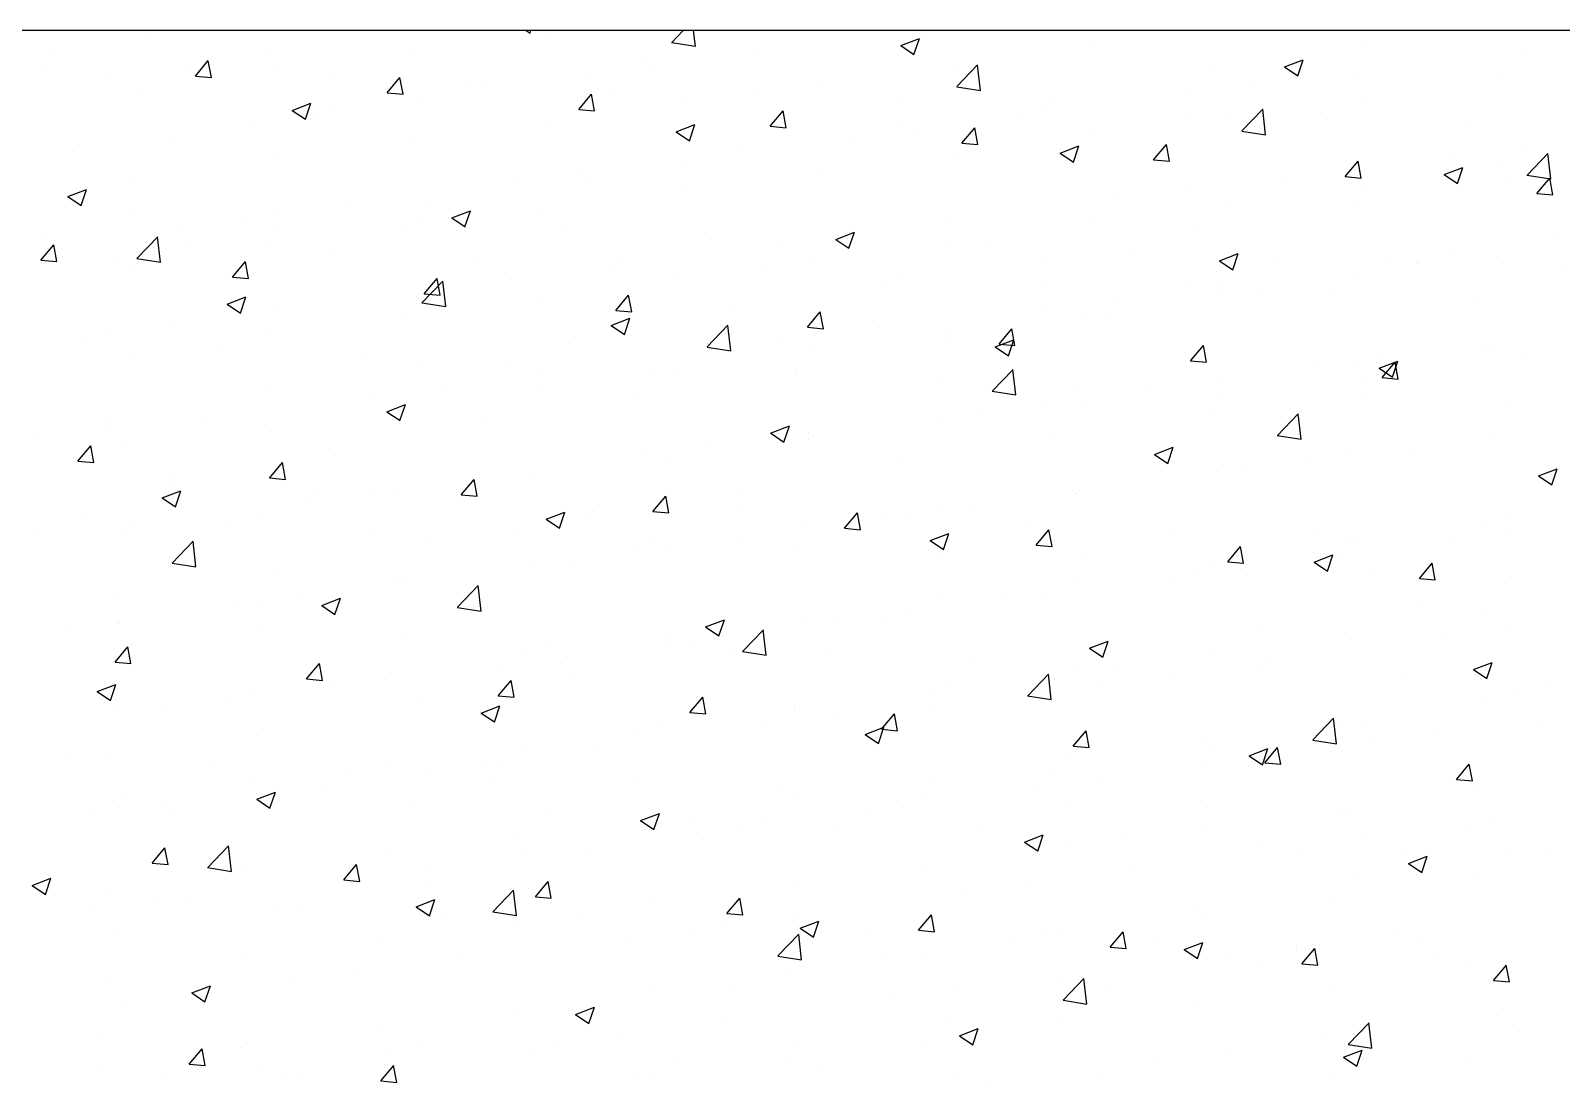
# Model space of a CAD drawing. Header units: millimetres. Extents: x 331487 to 517269, y 198509 to 399936.
# Drawn here: x 442900 to 443473, y 339702 to 340096 of the extents above; entities that cross this region are included whole.
import ezdxf

# ---------------------------------------------------------------- set-up
doc = ezdxf.new("R2010")
doc.units = ezdxf.units.MM
doc.header["$MEASUREMENT"] = 0
doc.layers.add('COLUMN', color=6, linetype='Continuous')

msp = doc.modelspace()

# ---------------------------------------------------------------- linework, layer by layer
at = {"layer": 'COLUMN'}
msp.add_line((448979.83, 340095.96), (420204.35, 340095.96), dxfattribs=at)
at = {"layer": 'COLUMN', "color": 2, "linetype": 'Continuous'}
for p, q in [((443085.68, 340095.96), (443087.07, 340095.02)), ((443087.07, 340095.02), (443087.38, 340095.96)), ((443094.27, 340095.26), (443094.27, 340095.26)), ((443140.11, 340091.54), (443144.35, 340095.96)), ((443148.96, 340090.12), (443148.28, 340095.96)), ((443233.81, 340094.95), (443233.81, 340094.95)), ((442906.96, 340087.9), (442906.96, 340087.9)), ((442944.84, 340092.88), (442944.84, 340092.88)), ((442987.83, 340088.01), (442987.83, 340088.01)), ((443043.75, 340088.86), (443043.75, 340088.86)), ((443140.07, 340091.5), (443148.96, 340090.12)), ((443225.81, 340090.37), (443232.81, 340093.06)), ((443225.81, 340090.37), (443230.78, 340087.01)), ((443230.78, 340087.01), (443232.81, 340093.06)), ((443298.78, 340090.41), (443298.78, 340090.41)), ((443399.89, 340091.12), (443399.89, 340091.12)), ((443459.63, 340088.7), (443459.63, 340088.7)), ((442905, 340082.88), (442905, 340082.88)), ((442961.84, 340078.97), (442966.66, 340084.72)), ((442967.81, 340078.44), (442966.66, 340084.71)), ((443128.43, 340086.07), (443128.43, 340086.07)), ((443170.65, 340086.64), (443170.65, 340086.64)), ((443246.83, 340074.99), (443254.62, 340083.1)), ((443246.84, 340082.91), (443246.84, 340082.91)), ((443255.69, 340073.57), (443254.58, 340083.07)), ((443369.52, 340082.36), (443376.52, 340085.05)), ((443369.52, 340082.36), (443374.5, 340079.01)), ((443374.49, 340079), (443376.52, 340085.05)), ((442929.51, 340078), (442929.51, 340078)), ((442958.38, 340080.63), (442958.38, 340080.63)), ((442961.84, 340078.97), (442967.82, 340078.45)), ((442992.41, 340081.81), (442992.41, 340081.81)), ((443011.77, 340078.37), (443011.77, 340078.37)), ((443033.57, 340072.7), (443038.39, 340078.44)), ((443039.54, 340072.17), (443038.38, 340078.44)), ((443107.75, 340078.35), (443107.75, 340078.35)), ((443132.78, 340081.65), (443132.78, 340081.65)), ((443196.33, 340076.51), (443196.33, 340076.51)), ((443341.57, 340081.11), (443341.57, 340081.11)), ((443396.47, 340080.39), (443396.47, 340080.39)), ((443451.36, 340078.06), (443451.36, 340078.06)), ((442940.47, 340074.32), (442940.47, 340074.32)), ((443033.57, 340072.7), (443039.54, 340072.18)), ((443065.15, 340076.12), (443065.15, 340076.12)), ((443070.11, 340076.06), (443070.11, 340076.06)), ((443105.29, 340066.42), (443110.11, 340072.17)), ((443111.27, 340065.89), (443110.11, 340072.16)), ((443118.53, 340073.86), (443118.53, 340073.86)), ((443171.91, 340071.61), (443171.91, 340071.61)), ((443246.79, 340074.95), (443255.69, 340073.57)), ((443283.25, 340071.1), (443283.25, 340071.1)), ((443333.56, 340072.11), (443333.56, 340072.11)), ((443358.6, 340075.4), (443358.6, 340075.4)), ((442998.07, 340066.12), (443005.07, 340068.81)), ((442998.07, 340066.12), (443003.05, 340062.77)), ((443003.04, 340062.77), (443005.07, 340068.81)), ((443006.72, 340065.05), (443006.72, 340065.05)), ((443011.79, 340066.05), (443011.79, 340066.05)), ((443044.59, 340070.04), (443044.59, 340070.04)), ((443105.29, 340066.42), (443111.27, 340065.9)), ((443144.99, 340069.47), (443144.99, 340069.47)), ((443177.02, 340060.15), (443181.84, 340065.89)), ((443182.99, 340059.62), (443181.84, 340065.89)), ((443225.3, 340069.35), (443225.3, 340069.35)), ((443278.68, 340067.09), (443278.68, 340067.09)), ((443353.56, 340058.43), (443361.34, 340066.55)), ((443362.41, 340057.02), (443361.31, 340066.51)), ((443399.42, 340070.56), (443399.42, 340070.56)), ((442981.68, 340061.76), (442981.68, 340061.76)), ((443093.05, 340061.97), (443093.05, 340061.97)), ((443141.79, 340058.12), (443148.79, 340060.8)), ((443146.76, 340054.76), (443148.78, 340060.8)), ((443177.02, 340060.15), (443182.99, 340059.62)), ((443224.94, 340061.09), (443224.94, 340061.09)), ((443248.74, 340053.87), (443253.56, 340059.62)), ((443254.72, 340053.34), (443253.56, 340059.61)), ((443270.41, 340063.79), (443270.41, 340063.79)), ((443332.06, 340064.84), (443332.06, 340064.84)), ((443348.91, 340064.16), (443348.91, 340064.16)), ((443385.44, 340062.58), (443385.44, 340062.58)), ((443438.82, 340060.33), (443438.82, 340060.33)), ((442953.47, 340056.04), (442953.47, 340056.04)), ((443042.54, 340055.57), (443042.54, 340055.57)), ((443141.79, 340058.12), (443146.76, 340054.76)), ((443207.5, 340055.51), (443207.5, 340055.51)), ((443232.53, 340058.81), (443232.53, 340058.81)), ((443248.74, 340053.87), (443254.72, 340053.35)), ((443297.56, 340057.12), (443297.56, 340057.12)), ((443353.52, 340058.39), (443362.41, 340057.02)), ((442918.53, 340053.44), (442918.53, 340053.44)), ((442991.19, 340048.52), (442991.19, 340048.52)), ((443166.62, 340051.08), (443166.62, 340051.08)), ((443245.63, 340049.62), (443245.63, 340049.62)), ((443285.5, 340050.11), (443292.5, 340052.8)), ((443285.5, 340050.11), (443290.47, 340046.75)), ((443290.47, 340046.75), (443292.5, 340052.79)), ((443320.47, 340047.6), (443325.29, 340053.34)), ((443326.44, 340047.07), (443325.29, 340053.34)), ((443433.32, 340049.26), (443433.32, 340049.26)), ((443458.35, 340052.56), (443458.35, 340052.56)), ((443460.28, 340041.88), (443468.07, 340050)), ((443469.14, 340040.46), (443468.03, 340049.96)), ((443106.47, 340042.21), (443106.47, 340042.21)), ((443144.35, 340047.19), (443144.35, 340047.19)), ((443195.12, 340043.22), (443195.12, 340043.22)), ((443320.47, 340047.6), (443326.45, 340047.07)), ((443392.2, 340041.32), (443397.02, 340047.07)), ((443398.17, 340040.79), (443397.01, 340047.06)), ((443429.21, 340042.1), (443436.21, 340044.79)), ((443429.21, 340042.1), (443434.19, 340038.74)), ((443434.18, 340038.74), (443436.21, 340044.79)), ((443450.14, 340044.77), (443450.14, 340044.77)), ((442914.05, 340033.87), (442921.05, 340036.56)), ((442919.02, 340030.52), (442921.05, 340036.56)), ((442939.26, 340041.03), (442939.26, 340041.03)), ((443081.44, 340038.91), (443081.44, 340038.91)), ((443108.3, 340041.07), (443108.3, 340041.07)), ((443370.16, 340040.95), (443370.16, 340040.95)), ((443392.2, 340041.32), (443398.17, 340040.8)), ((443398.2, 340037.27), (443398.2, 340037.27)), ((443454.08, 340041.46), (443454.08, 340041.46)), ((443460.24, 340041.84), (443469.14, 340040.46)), ((443463.92, 340035.05), (443468.74, 340040.79)), ((443469.9, 340034.52), (443468.74, 340040.79)), ((442914.05, 340033.87), (442919.03, 340030.52)), ((443018.28, 340030.6), (443018.28, 340030.6)), ((443049.98, 340031.06), (443049.98, 340031.06)), ((443143.77, 340036.18), (443143.77, 340036.18)), ((443307.26, 340032.66), (443307.26, 340032.66)), ((443332.29, 340035.96), (443332.29, 340035.96)), ((443347.69, 340030.87), (443347.69, 340030.87)), ((443395.76, 340031.45), (443395.76, 340031.45)), ((443463.92, 340035.05), (443469.9, 340034.52)), ((442938.91, 340029.53), (442938.91, 340029.53)), ((442980.41, 340025.61), (442980.41, 340025.61)), ((442992.29, 340027.27), (442992.29, 340027.27)), ((443045.68, 340025.02), (443045.68, 340025.02)), ((443057.76, 340025.86), (443064.77, 340028.55)), ((443057.76, 340025.86), (443062.74, 340022.51)), ((443062.73, 340022.51), (443064.76, 340028.55)), ((443091.83, 340028.68), (443091.83, 340028.68)), ((442955.38, 340022.32), (442955.38, 340022.32)), ((442991.66, 340021.04), (442991.66, 340021.04)), ((443041.32, 340022.28), (443041.32, 340022.28)), ((443099.06, 340022.76), (443099.06, 340022.76)), ((443152.44, 340020.51), (443152.44, 340020.51)), ((443201.48, 340017.85), (443208.48, 340020.54)), ((443206.23, 340019.36), (443206.23, 340019.36)), ((443206.45, 340014.5), (443208.47, 340020.54)), ((443244.1, 340024.35), (443244.1, 340024.35)), ((443296.35, 340023.83), (443296.35, 340023.83)), ((443337.44, 340021.44), (443337.44, 340021.44)), ((442903.99, 340010.03), (442908.81, 340015.77)), ((442906.61, 340018.35), (442906.61, 340018.35)), ((442909.96, 340009.5), (442908.81, 340015.77)), ((442939.92, 340010.68), (442947.71, 340018.8)), ((442948.77, 340009.26), (442947.67, 340018.76)), ((442960, 340016.1), (442960, 340016.1)), ((442989.98, 340015.24), (442989.98, 340015.24)), ((443013.38, 340013.84), (443013.38, 340013.84)), ((443181.19, 340016.07), (443181.19, 340016.07)), ((443201.48, 340017.85), (443206.45, 340014.5)), ((443205.82, 340018.25), (443205.82, 340018.25)), ((443244.41, 340016.33), (443244.41, 340016.33)), ((443259.2, 340015.99), (443259.2, 340015.99)), ((443312.59, 340013.74), (443312.59, 340013.74)), ((443469.92, 340018.1), (443469.92, 340018.1)), ((442903.99, 340010.03), (442909.97, 340009.51)), ((442933.34, 340011.03), (442933.34, 340011.03)), ((442938.04, 340007.74), (442938.04, 340007.74)), ((442939.88, 340010.64), (442948.77, 340009.26)), ((442975.71, 340003.75), (442980.54, 340009.5)), ((442981.69, 340003.23), (442980.53, 340009.49)), ((443066.76, 340011.58), (443066.76, 340011.58)), ((443118.04, 340007.75), (443118.04, 340007.75)), ((443120.14, 340009.33), (443120.14, 340009.33)), ((443193.9, 340009.93), (443193.9, 340009.93)), ((443279.13, 340011.43), (443279.13, 340011.43)), ((443345.19, 340009.85), (443352.19, 340012.53)), ((443345.19, 340009.85), (443350.16, 340006.49)), ((443350.16, 340006.49), (443352.19, 340012.53)), ((443365.97, 340011.48), (443365.97, 340011.48)), ((443407.01, 340009.82), (443407.01, 340009.82)), ((443419.35, 340009.23), (443419.35, 340009.23)), ((443419.72, 340009.5), (443419.72, 340009.5)), ((443432.05, 340013.12), (443432.05, 340013.12)), ((443448.93, 340011.48), (443448.93, 340011.48)), ((442975.71, 340003.75), (442981.69, 340003.23)), ((443046.64, 339994.13), (443054.43, 340002.24)), ((443047.44, 339997.48), (443052.26, 340003.22)), ((443053.42, 339996.95), (443052.26, 340003.22)), ((443055.5, 339992.71), (443054.39, 340002.21)), ((443080.17, 340002.77), (443080.17, 340002.77)), ((443142.56, 340002.89), (443142.56, 340002.89)), ((443173.52, 340007.07), (443173.52, 340007.07)), ((443226.91, 340004.82), (443226.91, 340004.82)), ((443280.29, 340002.56), (443280.29, 340002.56)), ((443396.99, 340003.98), (443396.99, 340003.98)), ((443472.73, 340006.97), (443472.73, 340006.97)), ((442973.74, 339993.61), (442980.74, 339996.3)), ((442978.71, 339990.25), (442980.74, 339996.3)), ((443047.44, 339997.48), (443053.42, 339996.96)), ((443055.13, 339999.47), (443055.13, 339999.47)), ((443119.17, 339991.2), (443123.99, 339996.95)), ((443125.14, 339990.68), (443123.98, 339996.94)), ((443220.81, 340001.42), (443220.81, 340001.42)), ((443305.98, 339996.52), (443305.98, 339996.52)), ((443333.67, 340000.31), (443333.67, 340000.31)), ((443343.86, 340001.51), (443343.86, 340001.51)), ((443346.48, 339997.58), (443346.48, 339997.58)), ((443361.41, 339999.48), (443361.41, 339999.48)), ((443387.05, 339998.05), (443387.05, 339998.05)), ((442973.74, 339993.61), (442978.72, 339990.25)), ((442991.98, 339991.16), (442991.98, 339991.16)), ((443046.6, 339994.09), (443055.5, 339992.71)), ((443090.62, 339995.39), (443090.62, 339995.39)), ((443119.17, 339991.2), (443125.14, 339990.68)), ((443162.49, 339991.41), (443162.49, 339991.41)), ((443190.89, 339984.93), (443195.71, 339990.67)), ((443196.87, 339984.4), (443195.71, 339990.67)), ((443280.95, 339993.22), (443280.95, 339993.22)), ((443295.13, 339990.54), (443295.13, 339990.54)), ((443440.44, 339995.8), (443440.44, 339995.8)), ((442954.1, 339986.17), (442954.1, 339986.17)), ((443040.11, 339988.99), (443040.11, 339988.99)), ((443117.45, 339985.6), (443124.46, 339988.29)), ((443117.45, 339985.6), (443122.43, 339982.25)), ((443122.43, 339982.24), (443124.45, 339988.29)), ((443153.37, 339977.57), (443161.15, 339985.69)), ((443162.22, 339976.16), (443161.12, 339985.65)), ((443190.89, 339984.93), (443196.87, 339984.41)), ((443217.79, 339984.91), (443217.79, 339984.91)), ((443303.09, 339989.47), (443303.09, 339989.47)), ((442929.07, 339982.88), (442929.07, 339982.88)), ((442988.76, 339981.95), (442988.76, 339981.95)), ((443104.17, 339981.4), (443104.17, 339981.4)), ((443179.92, 339979.92), (443179.92, 339979.92)), ((443243.19, 339983.04), (443243.19, 339983.04)), ((443244.77, 339979.46), (443244.77, 339979.46)), ((443261.17, 339977.59), (443268.17, 339980.28)), ((443262.62, 339978.65), (443267.44, 339984.4)), ((443266.14, 339974.24), (443268.17, 339980.28)), ((443268.59, 339978.12), (443267.44, 339984.39)), ((442919.02, 339978.7), (442919.02, 339978.7)), ((442936.82, 339974.45), (442936.82, 339974.45)), ((442972.4, 339976.44), (442972.4, 339976.44)), ((443025.78, 339974.19), (443025.78, 339974.19)), ((443153.33, 339977.53), (443162.22, 339976.16)), ((443154.89, 339976.63), (443154.89, 339976.63)), ((443192.68, 339976.64), (443192.68, 339976.64)), ((443261.17, 339977.59), (443266.14, 339974.24)), ((443262.62, 339978.65), (443268.6, 339978.13)), ((443334.34, 339972.38), (443339.17, 339978.12)), ((443340.32, 339971.85), (443339.16, 339978.12)), ((443405.74, 339973.67), (443405.74, 339973.67)), ((443443.61, 339978.66), (443443.61, 339978.66)), ((443447.71, 339978.19), (443447.71, 339978.19)), ((443457.92, 339974.5), (443457.92, 339974.5)), ((443045.85, 339971.39), (443045.85, 339971.39)), ((443079.16, 339971.93), (443079.16, 339971.93)), ((443091.73, 339968.31), (443091.73, 339968.31)), ((443132.54, 339969.67), (443132.54, 339969.67)), ((443141.34, 339969.6), (443141.34, 339969.6)), ((443186.45, 339969.45), (443186.45, 339969.45)), ((443260.09, 339961.02), (443267.88, 339969.14)), ((443268.95, 339959.6), (443267.84, 339969.1)), ((443334.34, 339972.38), (443340.32, 339971.86)), ((443380.7, 339970.38), (443380.7, 339970.38)), ((443395.77, 339970.69), (443395.77, 339970.69)), ((443404.88, 339969.58), (443411.88, 339972.27)), ((443404.88, 339969.58), (443409.85, 339966.23)), ((443406.07, 339966.1), (443410.89, 339971.85)), ((443409.85, 339966.23), (443411.88, 339972.27)), ((443412.05, 339965.57), (443410.89, 339971.84)), ((443053.86, 339963.33), (443053.86, 339963.33)), ((443089.4, 339962.1), (443089.4, 339962.1)), ((443185.93, 339967.42), (443185.93, 339967.42)), ((443239.31, 339965.16), (443239.31, 339965.16)), ((443292.69, 339962.91), (443292.69, 339962.91)), ((443317.55, 339962.06), (443317.55, 339962.06)), ((443345.26, 339964.29), (443345.26, 339964.29)), ((443399.6, 339964.49), (443399.6, 339964.49)), ((443406.07, 339966.1), (443412.05, 339965.58)), ((442987.53, 339961.38), (442987.53, 339961.38)), ((443028.82, 339960.03), (443028.82, 339960.03)), ((443128.13, 339959.44), (443128.13, 339959.44)), ((443260.05, 339960.98), (443268.95, 339959.6)), ((443279.68, 339957.08), (443279.68, 339957.08)), ((443293.92, 339957.25), (443293.92, 339957.25)), ((443346.07, 339960.65), (443346.07, 339960.65)), ((443399.46, 339958.4), (443399.46, 339958.4)), ((443452.84, 339956.14), (443452.84, 339956.14)), ((442929.21, 339951.37), (442929.21, 339951.37)), ((442965.67, 339951.72), (442965.67, 339951.72)), ((443033.43, 339953.35), (443040.43, 339956.04)), ((443033.43, 339953.35), (443038.41, 339949.99)), ((443038.4, 339949.99), (443040.43, 339956.03)), ((443038.89, 339955.7), (443038.89, 339955.7)), ((443254.64, 339953.78), (443254.64, 339953.78)), ((443341.28, 339954.48), (443341.28, 339954.48)), ((443366.81, 339944.47), (443374.6, 339952.59)), ((443375.67, 339943.05), (443374.57, 339952.55)), ((442927.8, 339946.73), (442927.8, 339946.73)), ((442987.55, 339948.66), (442987.55, 339948.66)), ((443069.81, 339949.43), (443069.81, 339949.43)), ((443177.14, 339945.34), (443184.15, 339948.03)), ((443177.15, 339945.34), (443182.12, 339941.98)), ((443182.12, 339941.98), (443184.14, 339948.03)), ((443191.49, 339945.47), (443191.49, 339945.47)), ((443241.98, 339949.75), (443241.98, 339949.75)), ((443446.49, 339944.9), (443446.49, 339944.9)), ((442902.76, 339943.43), (442902.76, 339943.43)), ((442917.86, 339934.81), (442922.68, 339940.56)), ((442923.84, 339934.28), (442922.68, 339940.55)), ((442935.61, 339941.16), (442935.61, 339941.16)), ((443011.49, 339939.42), (443011.49, 339939.42)), ((443153.61, 339940.48), (443153.61, 339940.48)), ((443191.47, 339943.35), (443191.47, 339943.35)), ((443282.96, 339944.47), (443282.96, 339944.47)), ((443320.86, 339937.33), (443327.86, 339940.02)), ((443325.83, 339933.97), (443327.86, 339940.02)), ((443366.78, 339944.43), (443375.67, 339943.05)), ((443417.3, 339939.22), (443417.3, 339939.22)), ((442917.86, 339934.81), (442923.84, 339934.29)), ((442989.59, 339928.53), (442994.41, 339934.28)), ((442995.56, 339928.01), (442994.41, 339934.27)), ((443128.58, 339937.19), (443128.58, 339937.19)), ((443140.12, 339936.31), (443140.12, 339936.31)), ((443224.64, 339934.46), (443224.64, 339934.46)), ((443320.86, 339937.33), (443325.83, 339933.98)), ((443379.43, 339934.23), (443379.43, 339934.23)), ((443394.56, 339937.4), (443394.56, 339937.4)), ((442953.18, 339929.41), (442953.18, 339929.41)), ((442989.59, 339928.54), (442995.57, 339928.01)), ((443061.32, 339922.26), (443066.14, 339928.01)), ((443065.42, 339928.87), (443065.42, 339928.87)), ((443067.29, 339921.73), (443066.13, 339928)), ((443088.19, 339928.81), (443088.19, 339928.81)), ((443344.04, 339931), (443344.04, 339931)), ((443354.4, 339930.94), (443354.4, 339930.94)), ((443464.57, 339929.32), (443471.57, 339932.01)), ((443464.57, 339929.32), (443469.55, 339925.97)), ((443469.54, 339925.97), (443471.57, 339932.01)), ((442949.41, 339921.09), (442956.41, 339923.78)), ((442952.92, 339925.34), (442952.92, 339925.34)), ((442954.38, 339917.74), (442956.41, 339923.78)), ((443006.31, 339923.09), (443006.31, 339923.09)), ((443027.55, 339923.89), (443027.55, 339923.89)), ((443037.67, 339922.41), (443037.67, 339922.41)), ((443061.32, 339922.26), (443067.29, 339921.74)), ((443133.04, 339915.98), (443137.86, 339921.73)), ((443166.32, 339924.45), (443166.32, 339924.45)), ((443291.24, 339922.62), (443291.24, 339922.62)), ((443292.7, 339923.96), (443292.7, 339923.96)), ((442949.41, 339921.09), (442954.38, 339917.74)), ((443002.52, 339920.59), (443002.52, 339920.59)), ((443059.69, 339920.83), (443059.69, 339920.83)), ((443113.07, 339918.58), (443113.07, 339918.58)), ((443139.02, 339915.46), (443137.86, 339921.72)), ((443166.45, 339916.32), (443166.45, 339916.32)), ((443240.76, 339916.46), (443240.76, 339916.46)), ((443253.37, 339917.64), (443253.37, 339917.64)), ((442920.63, 339914.16), (442920.63, 339914.16)), ((442939.36, 339912.28), (442939.36, 339912.28)), ((442974.01, 339911.91), (442974.01, 339911.91)), ((442986.33, 339915.37), (442986.33, 339915.37)), ((443093.12, 339913.09), (443100.12, 339915.77)), ((443093.12, 339913.09), (443098.1, 339909.73)), ((443098.09, 339909.73), (443100.12, 339915.77)), ((443108, 339914.44), (443108, 339914.44)), ((443133.04, 339915.98), (443139.02, 339915.46)), ((443204.77, 339909.71), (443209.59, 339915.45)), ((443210.74, 339909.18), (443209.59, 339915.45)), ((443219.84, 339914.06), (443219.84, 339914.06)), ((443228.34, 339914.34), (443228.34, 339914.34)), ((443273.22, 339911.81), (443273.22, 339911.81)), ((443445.28, 339911.61), (443445.28, 339911.61)), ((443453.79, 339914.83), (443453.79, 339914.83)), ((442901.49, 339907.29), (442901.49, 339907.29)), ((442934.39, 339907.87), (442934.39, 339907.87)), ((442953.17, 339896.71), (442960.96, 339904.83)), ((442962.03, 339895.3), (442960.93, 339904.79)), ((443027.39, 339909.65), (443027.39, 339909.65)), ((443080.77, 339907.4), (443080.77, 339907.4)), ((443134.16, 339905.14), (443134.16, 339905.14)), ((443165.18, 339906.03), (443165.18, 339906.03)), ((443190.25, 339910.06), (443190.25, 339910.06)), ((443204.77, 339909.71), (443210.74, 339909.19)), ((443236.84, 339905.08), (443243.84, 339907.77)), ((443236.84, 339905.08), (443241.81, 339901.72)), ((443241.81, 339901.72), (443243.83, 339907.76)), ((443276.49, 339903.43), (443281.31, 339909.18)), ((443282.47, 339902.91), (443281.31, 339909.17)), ((443326.6, 339909.55), (443326.6, 339909.55)), ((443379.98, 339907.3), (443379.98, 339907.3)), ((443395.47, 339904.82), (443395.47, 339904.82)), ((443433.36, 339905.04), (443433.36, 339905.04)), ((443454.15, 339908.09), (443454.15, 339908.09)), ((443049.68, 339904.43), (443049.68, 339904.43)), ((443127.31, 339901.04), (443127.31, 339901.04)), ((443138.91, 339903.02), (443138.91, 339903.02)), ((443187.54, 339902.89), (443187.54, 339902.89)), ((443240.92, 339900.63), (443240.92, 339900.63)), ((443276.49, 339903.43), (443282.47, 339902.91)), ((443348.22, 339897.16), (443353.04, 339902.9)), ((443354.19, 339896.63), (443353.04, 339902.9)), ((443380.55, 339897.07), (443387.55, 339899.76)), ((443385.52, 339893.71), (443387.55, 339899.76)), ((443391, 339899.78), (443391, 339899.78)), ((443393.34, 339904.11), (443393.34, 339904.11)), ((442953.14, 339896.67), (442962.03, 339895.3)), ((442991.37, 339894.42), (442991.37, 339894.42)), ((443086.97, 339895.52), (443086.97, 339895.52)), ((443102.27, 339897.74), (443102.27, 339897.74)), ((443294.3, 339898.38), (443294.3, 339898.38)), ((443337.15, 339894.81), (443337.15, 339894.81)), ((443342.83, 339897.71), (443342.83, 339897.71)), ((443347.68, 339896.12), (443347.68, 339896.12)), ((443348.22, 339897.16), (443354.2, 339896.64)), ((443353.12, 339894.79), (443353.12, 339894.79)), ((443380.55, 339897.07), (443385.52, 339893.71)), ((443401.07, 339893.87), (443401.07, 339893.87)), ((443419.95, 339890.88), (443424.77, 339896.63)), ((443425.92, 339890.35), (443424.76, 339896.62)), ((443036.46, 339889.12), (443036.46, 339889.12)), ((443039.12, 339889.43), (443039.12, 339889.43)), ((443059.9, 339880.16), (443067.69, 339888.28)), ((443068.76, 339878.74), (443067.65, 339888.24)), ((443291.49, 339890.67), (443291.49, 339890.67)), ((443328.09, 339891.5), (443328.09, 339891.5)), ((443419.95, 339890.88), (443425.92, 339890.36)), ((443454.45, 339891.61), (443454.45, 339891.61)), ((442933.05, 339884.4), (442933.05, 339884.4)), ((442985.12, 339882.08), (442985.12, 339882.08)), ((443001.24, 339884.44), (443001.24, 339884.44)), ((443009.1, 339880.83), (443016.1, 339883.52)), ((443014.07, 339877.48), (443016.1, 339883.52)), ((443239.55, 339883.17), (443239.55, 339883.17)), ((443264.94, 339883.18), (443264.94, 339883.18)), ((443278.83, 339884.8), (443278.83, 339884.8)), ((443419.43, 339882.87), (443419.43, 339882.87)), ((442976.21, 339881.15), (442976.21, 339881.15)), ((443009.1, 339880.83), (443014.07, 339877.48)), ((443059.86, 339880.12), (443068.76, 339878.74)), ((443189.04, 339876.77), (443189.04, 339876.77)), ((443227.06, 339878.2), (443227.06, 339878.2)), ((443444.06, 339878.32), (443444.06, 339878.32)), ((442913.06, 339872.83), (442913.06, 339872.83)), ((442933.03, 339874.51), (442933.03, 339874.51)), ((442933.18, 339874.58), (442933.18, 339874.58)), ((442986.41, 339872.26), (442986.41, 339872.26)), ((443152.81, 339872.82), (443159.82, 339875.51)), ((443152.81, 339872.82), (443157.79, 339869.47)), ((443157.78, 339869.47), (443159.81, 339875.51)), ((443166.62, 339863.61), (443174.41, 339871.73)), ((443175.48, 339862.19), (443174.37, 339871.69)), ((443202.03, 339874.9), (443202.03, 339874.9)), ((443220.51, 339874.79), (443220.51, 339874.79)), ((443361.11, 339872.86), (443361.11, 339872.86)), ((443392.12, 339870.82), (443392.12, 339870.82)), ((443452.88, 339871.95), (443452.88, 339871.95)), ((442931.74, 339859.59), (442936.56, 339865.34)), ((442937.71, 339859.06), (442936.56, 339865.33)), ((443039.79, 339870), (443039.79, 339870)), ((443093.18, 339867.74), (443093.18, 339867.74)), ((443137.69, 339869.73), (443137.69, 339869.73)), ((443138.87, 339866.59), (443138.87, 339866.59)), ((443146.56, 339865.49), (443146.56, 339865.49)), ((443162.19, 339864.78), (443162.19, 339864.78)), ((443296.53, 339864.82), (443303.53, 339867.5)), ((443296.53, 339864.82), (443301.5, 339861.46)), ((443301.5, 339861.46), (443303.52, 339867.5)), ((443427.85, 339868.65), (443427.85, 339868.65)), ((442931.74, 339859.59), (442937.72, 339859.07)), ((443003.46, 339853.32), (443008.29, 339859.06)), ((443009.44, 339852.79), (443008.28, 339859.06)), ((443085.75, 339862.23), (443085.75, 339862.23)), ((443101, 339861.6), (443101, 339861.6)), ((443166.59, 339863.57), (443175.48, 339862.19)), ((443199.94, 339863.23), (443199.94, 339863.23)), ((443253.32, 339860.98), (443253.32, 339860.98)), ((443302.79, 339862.84), (443302.79, 339862.84)), ((443306.7, 339858.72), (443306.7, 339858.72)), ((443341.61, 339864.42), (443341.61, 339864.42)), ((443364.69, 339860.34), (443364.69, 339860.34)), ((443440.24, 339856.81), (443447.24, 339859.49)), ((443445.21, 339853.45), (443447.24, 339859.49)), ((443003.46, 339853.32), (443009.44, 339852.79)), ((443035.24, 339855.83), (443035.24, 339855.83)), ((443075.97, 339858.3), (443075.97, 339858.3)), ((443103.87, 339854.77), (443103.87, 339854.77)), ((443273.35, 339847.06), (443281.14, 339855.18)), ((443282.2, 339845.64), (443281.1, 339855.14)), ((443290.27, 339857.38), (443290.27, 339857.38)), ((443326.82, 339855.35), (443326.82, 339855.35)), ((443360.09, 339856.47), (443360.09, 339856.47)), ((443413.47, 339854.21), (443413.47, 339854.21)), ((443440.24, 339856.81), (443445.21, 339853.45)), ((442925.08, 339848.58), (442932.08, 339851.27)), ((442925.08, 339848.58), (442930.05, 339845.22)), ((442930.05, 339845.22), (442932.08, 339851.27)), ((442983.9, 339848.79), (442983.9, 339848.79)), ((443012.81, 339849.99), (443012.81, 339849.99)), ((443075.19, 339847.04), (443080.01, 339852.79)), ((443081.17, 339846.51), (443080.01, 339852.78)), ((443238.33, 339849.88), (443238.33, 339849.88)), ((443244.47, 339852.83), (443244.47, 339852.83)), ((443301.78, 339852.06), (443301.78, 339852.06)), ((443457.62, 339847.87), (443457.62, 339847.87)), ((443466.85, 339851.96), (443466.85, 339851.96)), ((442949.9, 339841.71), (442949.9, 339841.71)), ((442974.94, 339845), (442974.94, 339845)), ((443045.56, 339844.76), (443045.56, 339844.76)), ((443068.79, 339840.57), (443075.79, 339843.26)), ((443073.76, 339837.21), (443075.79, 339843.26)), ((443075.19, 339847.04), (443081.17, 339846.52)), ((443146.92, 339840.77), (443151.74, 339846.51)), ((443152.89, 339840.24), (443151.74, 339846.5)), ((443186.15, 339842.82), (443186.15, 339842.82)), ((443187.82, 339843.48), (443187.82, 339843.48)), ((443238.63, 339843.74), (443238.63, 339843.74)), ((443273.31, 339847.02), (443282.2, 339845.64)), ((443442.85, 339845.03), (443442.85, 339845.03)), ((442931.96, 339841.29), (442931.96, 339841.29)), ((443068.79, 339840.57), (443073.77, 339837.22)), ((443136.48, 339836.44), (443136.48, 339836.44)), ((443146.92, 339840.77), (443152.89, 339840.24)), ((443200.76, 339838.75), (443200.76, 339838.75)), ((443218.64, 339834.49), (443223.46, 339840.24)), ((443224.62, 339833.96), (443223.46, 339840.23)), ((443380.07, 339830.51), (443387.86, 339838.62)), ((443388.93, 339829.09), (443387.82, 339838.59)), ((443390.91, 339837.53), (443390.91, 339837.53)), ((443399.3, 339837.86), (443399.3, 339837.86)), ((443464.45, 339837.49), (443464.45, 339837.49)), ((442987.24, 339834.75), (442987.24, 339834.75)), ((443127.84, 339832.81), (443127.84, 339832.81)), ((443175.72, 339835.46), (443175.72, 339835.46)), ((443212.5, 339832.56), (443219.51, 339835.25)), ((443212.5, 339832.56), (443217.48, 339829.21)), ((443217.47, 339829.21), (443219.5, 339835.25)), ((443218.64, 339834.49), (443224.62, 339833.97)), ((443290.37, 339828.21), (443295.19, 339833.96)), ((443296.34, 339827.69), (443295.19, 339833.95)), ((443340.4, 339831.13), (443340.4, 339831.13)), ((443380.03, 339830.47), (443388.93, 339829.09)), ((443426.57, 339832.51), (443426.57, 339832.51)), ((442928.92, 339824.74), (442928.92, 339824.74)), ((443084.54, 339828.94), (443084.54, 339828.94)), ((443112.57, 339827.14), (443112.57, 339827.14)), ((443290.37, 339828.21), (443296.35, 339827.69)), ((443340.98, 339827.85), (443340.98, 339827.85)), ((443356.22, 339824.55), (443363.22, 339827.24)), ((443356.22, 339824.55), (443361.19, 339821.2)), ((443361.19, 339821.2), (443363.22, 339827.24)), ((443362.09, 339821.94), (443366.92, 339827.68)), ((443368.07, 339821.41), (443366.91, 339827.68)), ((443401.54, 339829.21), (443401.54, 339829.21)), ((442913.56, 339823.41), (442913.56, 339823.41)), ((442966.94, 339821.16), (442966.94, 339821.16)), ((443020.32, 339818.9), (443020.32, 339818.9)), ((443034.03, 339822.54), (443034.03, 339822.54)), ((443049.66, 339818.86), (443049.66, 339818.86)), ((443069.52, 339822.8), (443069.52, 339822.8)), ((443074.69, 339822.16), (443074.69, 339822.16)), ((443289.05, 339824.09), (443289.05, 339824.09)), ((443338.38, 339820.9), (443338.38, 339820.9)), ((443362.09, 339821.94), (443368.07, 339821.42)), ((443433.82, 339815.66), (443438.64, 339821.41)), ((443439.8, 339815.14), (443438.64, 339821.4)), ((442982.68, 339815.5), (442982.68, 339815.5)), ((443073.7, 339816.64), (443073.7, 339816.64)), ((443127.08, 339814.39), (443127.08, 339814.39)), ((443237.11, 339816.59), (443237.11, 339816.59)), ((443282.66, 339817.84), (443282.66, 339817.84)), ((443300.51, 339815.91), (443300.51, 339815.91)), ((443433.82, 339815.66), (443439.8, 339815.14)), ((442930.74, 339808), (442930.74, 339808)), ((442934.64, 339809.98), (442934.64, 339809.98)), ((442984.77, 339808.32), (442991.77, 339811.01)), ((442984.77, 339808.32), (442989.74, 339804.96)), ((442986.5, 339810.55), (442986.5, 339810.55)), ((442988.02, 339807.72), (442988.02, 339807.72)), ((442989.74, 339804.96), (442991.77, 339811)), ((443011.2, 339812.79), (443011.2, 339812.79)), ((443180.47, 339812.13), (443180.47, 339812.13)), ((443186.6, 339810.19), (443186.6, 339810.19)), ((443224.35, 339807.83), (443224.35, 339807.83)), ((443233.85, 339809.88), (443233.85, 339809.88)), ((443275.48, 339812.61), (443275.48, 339812.61)), ((443287.23, 339807.62), (443287.23, 339807.62)), ((443441.63, 339811.74), (443441.63, 339811.74)), ((442923.6, 339802.27), (442923.6, 339802.27)), ((442948.63, 339805.56), (442948.63, 339805.56)), ((442952.88, 339802.78), (442952.88, 339802.78)), ((443041.41, 339805.47), (443041.41, 339805.47)), ((443094.79, 339803.21), (443094.79, 339803.21)), ((443128.48, 339800.31), (443135.48, 339803)), ((443133.45, 339796.95), (443135.48, 339803)), ((443135.26, 339803.15), (443135.26, 339803.15)), ((443212.32, 339804.3), (443212.32, 339804.3)), ((443340.61, 339805.37), (443340.61, 339805.37)), ((443389.69, 339804.24), (443389.69, 339804.24)), ((443394, 339803.11), (443394, 339803.11)), ((443128.48, 339800.31), (443133.46, 339796.95)), ((443148.17, 339800.96), (443148.17, 339800.96)), ((443149.41, 339796.02), (443149.41, 339796.02)), ((443166.03, 339797.82), (443166.03, 339797.82)), ((443174.45, 339799.31), (443174.45, 339799.31)), ((443201.55, 339798.7), (443201.55, 339798.7)), ((443254.93, 339796.45), (443254.93, 339796.45)), ((443339.18, 339797.84), (443339.18, 339797.84)), ((443438.14, 339798.05), (443438.14, 339798.05)), ((443447.38, 339800.86), (443447.38, 339800.86)), ((442945.61, 339784.37), (442950.43, 339790.12)), ((442951.59, 339783.84), (442950.43, 339790.11)), ((442966.43, 339782.75), (442974.22, 339790.87)), ((442975.29, 339781.33), (442974.18, 339790.83)), ((443083.32, 339795.65), (443083.32, 339795.65)), ((443272.19, 339792.3), (443279.2, 339794.99)), ((443272.2, 339792.3), (443277.17, 339788.95)), ((443277.17, 339788.94), (443279.19, 339794.99)), ((443287.84, 339790.8), (443287.84, 339790.8)), ((443308.32, 339794.19), (443308.32, 339794.19)), ((443361.7, 339791.93), (443361.7, 339791.93)), ((443400.27, 339793.07), (443400.27, 339793.07)), ((442945.61, 339784.37), (442951.59, 339783.85)), ((443032.81, 339789.25), (443032.81, 339789.25)), ((443086.26, 339787.7), (443086.26, 339787.7)), ((443107.71, 339787.81), (443107.71, 339787.81)), ((443375.23, 339789.77), (443375.23, 339789.77)), ((443415.08, 339789.68), (443415.08, 339789.68)), ((443415.91, 339784.29), (443422.91, 339786.98)), ((443415.91, 339784.29), (443420.88, 339780.94)), ((443420.88, 339780.94), (443422.91, 339786.98)), ((443453.49, 339788.2), (443453.49, 339788.2)), ((443468.46, 339787.42), (443468.46, 339787.42)), ((442900.75, 339776.06), (442907.75, 339778.75)), ((442905.72, 339772.71), (442907.75, 339778.75)), ((442966.4, 339782.71), (442975.29, 339781.33)), ((442981.47, 339782.21), (442981.47, 339782.21)), ((443017.34, 339778.1), (443022.16, 339783.84)), ((443023.31, 339777.57), (443022.16, 339783.84)), ((443023.35, 339779.42), (443023.35, 339779.42)), ((443048.39, 339782.72), (443048.39, 339782.72)), ((443235.9, 339783.3), (443235.9, 339783.3)), ((443312.08, 339781.45), (443312.08, 339781.45)), ((442900.75, 339776.06), (442905.72, 339772.71)), ((442929.53, 339774.71), (442929.53, 339774.71)), ((443017.34, 339778.1), (443023.32, 339777.57)), ((443049.39, 339777.8), (443049.39, 339777.8)), ((443073.16, 339766.2), (443080.95, 339774.32)), ((443082.01, 339764.78), (443080.91, 339774.28)), ((443089.07, 339771.82), (443093.89, 339777.57)), ((443095.04, 339771.29), (443093.88, 339777.56)), ((443185.39, 339776.9), (443185.39, 339776.9)), ((443249.17, 339773.17), (443249.17, 339773.17)), ((443274.2, 339776.47), (443274.2, 339776.47)), ((443395.17, 339778.19), (443395.17, 339778.19)), ((443440.41, 339778.45), (443440.41, 339778.45)), ((442947.04, 339770.32), (442947.04, 339770.32)), ((442960.2, 339771.11), (442960.2, 339771.11)), ((442991.07, 339767.79), (442991.07, 339767.79)), ((443000.43, 339768.07), (443000.43, 339768.07)), ((443044.46, 339768.06), (443051.46, 339770.74)), ((443044.46, 339768.06), (443049.43, 339764.7)), ((443049.43, 339764.7), (443051.46, 339770.74)), ((443089.07, 339771.82), (443095.04, 339771.3)), ((443134.04, 339769.86), (443134.04, 339769.86)), ((443160.79, 339765.55), (443165.61, 339771.29)), ((443166.77, 339765.02), (443165.61, 339771.29)), ((443336.85, 339768.18), (443336.85, 339768.18)), ((443388.48, 339770.95), (443388.48, 339770.95)), ((442922.32, 339766.12), (442922.32, 339766.12)), ((443053.81, 339765.81), (443053.81, 339765.81)), ((443073.12, 339766.16), (443082.01, 339764.78)), ((443082.11, 339762.36), (443082.11, 339762.36)), ((443107.19, 339763.56), (443107.19, 339763.56)), ((443160.57, 339761.3), (443160.57, 339761.3)), ((443160.79, 339765.55), (443166.77, 339765.02)), ((443186.01, 339764.86), (443186.01, 339764.86)), ((443188.17, 339760.05), (443195.17, 339762.74)), ((443193.14, 339756.69), (443195.17, 339762.73)), ((443232.52, 339759.27), (443237.34, 339765.02)), ((443238.49, 339758.74), (443237.34, 339765.01)), ((443337.96, 339764.55), (443337.96, 339764.55)), ((442932.75, 339757.78), (442932.75, 339757.78)), ((443031.59, 339755.96), (443031.59, 339755.96)), ((443123.11, 339756.58), (443123.11, 339756.58)), ((443148.14, 339759.87), (443148.14, 339759.87)), ((443179.88, 339749.65), (443187.67, 339757.76)), ((443188.74, 339748.23), (443187.63, 339757.73)), ((443188.17, 339760.05), (443193.15, 339756.69)), ((443213.95, 339759.05), (443213.95, 339759.05)), ((443232.52, 339759.27), (443238.49, 339758.75)), ((443267.34, 339756.79), (443267.34, 339756.79)), ((443278.54, 339758.17), (443278.54, 339758.17)), ((443286.62, 339757.51), (443286.62, 339757.51)), ((443304.24, 339753), (443309.06, 339758.74)), ((443310.22, 339752.47), (443309.06, 339758.74)), ((443411.83, 339758.61), (443411.83, 339758.61)), ((443419.13, 339756.24), (443419.13, 339756.24)), ((443234.68, 339750.01), (443234.68, 339750.01)), ((443304.24, 339753), (443310.22, 339752.47)), ((443320.72, 339754.54), (443320.72, 339754.54)), ((443331.89, 339752.04), (443338.89, 339754.73)), ((443331.89, 339752.04), (443336.86, 339748.68)), ((443336.86, 339748.68), (443338.88, 339754.73)), ((443348.92, 339750.33), (443348.92, 339750.33)), ((443373.96, 339753.62), (443373.96, 339753.62)), ((443374.1, 339752.28), (443374.1, 339752.28)), ((443375.97, 339746.72), (443380.79, 339752.47)), ((443381.94, 339746.19), (443380.79, 339752.46)), ((443427.48, 339750.03), (443427.48, 339750.03)), ((442980.25, 339748.92), (442980.25, 339748.92)), ((443059.95, 339748.26), (443059.95, 339748.26)), ((443179.84, 339749.61), (443188.74, 339748.23)), ((443220.22, 339748.16), (443220.22, 339748.16)), ((443360.82, 339746.23), (443360.82, 339746.23)), ((443375.97, 339746.72), (443381.95, 339746.2)), ((443439.2, 339745.16), (443439.2, 339745.16)), ((443447.7, 339740.45), (443452.52, 339746.19)), ((443453.67, 339739.92), (443452.51, 339746.18)), ((442928.31, 339741.42), (442928.31, 339741.42)), ((442960.44, 339735.8), (442967.44, 339738.49)), ((442965.41, 339732.45), (442967.44, 339738.49)), ((442997.05, 339739.98), (442997.05, 339739.98)), ((443022.08, 339743.28), (443022.08, 339743.28)), ((443184.17, 339743.61), (443184.17, 339743.61)), ((443285.77, 339742.01), (443285.77, 339742.01)), ((443286.61, 339733.09), (443294.39, 339741.21)), ((443295.46, 339731.68), (443294.36, 339741.17)), ((443447.7, 339740.45), (443453.67, 339739.92)), ((442960.44, 339735.8), (442965.41, 339732.45)), ((443132.83, 339736.57), (443132.83, 339736.57)), ((443161.9, 339738.15), (443161.9, 339738.15)), ((443222.86, 339733.73), (443222.86, 339733.73)), ((443247.9, 339737.03), (443247.9, 339737.03)), ((443286.57, 339733.06), (443295.46, 339731.68)), ((443302.5, 339736.22), (443302.5, 339736.22)), ((443387.26, 339737.67), (443387.26, 339737.67)), ((442933.89, 339731.67), (442933.89, 339731.67)), ((443080.89, 339729.07), (443080.89, 339729.07)), ((443103.58, 339728.14), (443103.58, 339728.14)), ((443104.15, 339727.79), (443111.15, 339730.48)), ((443104.15, 339727.79), (443109.12, 339724.44)), ((443109.12, 339724.44), (443111.15, 339730.48)), ((443336.75, 339731.26), (443336.75, 339731.26)), ((443448.68, 339727.48), (443448.68, 339727.48)), ((443030.38, 339722.67), (443030.38, 339722.67)), ((443159.71, 339725.42), (443159.71, 339725.42)), ((443244.18, 339726.21), (443244.18, 339726.21)), ((443247.86, 339719.79), (443254.87, 339722.47)), ((443252.83, 339716.43), (443254.86, 339722.47)), ((443285.41, 339724.22), (443285.41, 339724.22)), ((443393.33, 339716.54), (443401.12, 339724.66)), ((443402.19, 339715.12), (443401.08, 339724.62)), ((443457.33, 339721.24), (443457.33, 339721.24)), ((442927.57, 339719.23), (442927.57, 339719.23)), ((442979.04, 339715.63), (442979.04, 339715.63)), ((442980.95, 339716.97), (442980.95, 339716.97)), ((443045.26, 339718.13), (443045.26, 339718.13)), ((443096.8, 339717.14), (443096.8, 339717.14)), ((443121.83, 339720.43), (443121.83, 339720.43)), ((443185.86, 339716.19), (443185.86, 339716.19)), ((443233.47, 339716.72), (443233.47, 339716.72)), ((443247.86, 339719.79), (443252.84, 339716.43)), ((443385.53, 339719.17), (443385.53, 339719.17)), ((443393.29, 339716.5), (443402.19, 339715.12)), ((442959.49, 339709.15), (442964.31, 339714.9)), ((442965.46, 339708.62), (442964.31, 339714.89)), ((443034.33, 339714.71), (443034.33, 339714.71)), ((443087.72, 339712.46), (443087.72, 339712.46)), ((443141.1, 339710.2), (443141.1, 339710.2)), ((443182.96, 339710.32), (443182.96, 339710.32)), ((443322.62, 339710.89), (443322.62, 339710.89)), ((443347.65, 339714.18), (443347.65, 339714.18)), ((443391.58, 339711.78), (443398.58, 339714.46)), ((443391.58, 339711.78), (443396.55, 339708.42)), ((443396.55, 339708.42), (443398.57, 339714.46)), ((443399.01, 339711.23), (443399.01, 339711.23)), ((443437.98, 339711.87), (443437.98, 339711.87)), ((442927.1, 339708.13), (442927.1, 339708.13)), ((442948.65, 339705.79), (442948.65, 339705.79)), ((442959.49, 339709.15), (442965.47, 339708.63)), ((442986.94, 339708.12), (442986.94, 339708.12)), ((443031.21, 339702.88), (443036.04, 339708.62)), ((443033.65, 339708.82), (443033.65, 339708.82)), ((443037.19, 339702.35), (443036.03, 339708.62)), ((443127.54, 339706.18), (443127.54, 339706.18)), ((443194.48, 339707.95), (443194.48, 339707.95)), ((443247.86, 339705.69), (443247.86, 339705.69)), ((443386.04, 339704.38), (443386.04, 339704.38)), ((442995.77, 339703.83), (442995.77, 339703.83)), ((443002.04, 339703.54), (443002.04, 339703.54)), ((443031.21, 339702.88), (443037.19, 339702.35)), ((443131.61, 339703.28), (443131.61, 339703.28)), ((443259.46, 339702.57), (443259.46, 339702.57)), ((443301.25, 339703.44), (443301.25, 339703.44))]:
    msp.add_line(p, q, dxfattribs=at)

doc.saveas('drawing.dxf')
